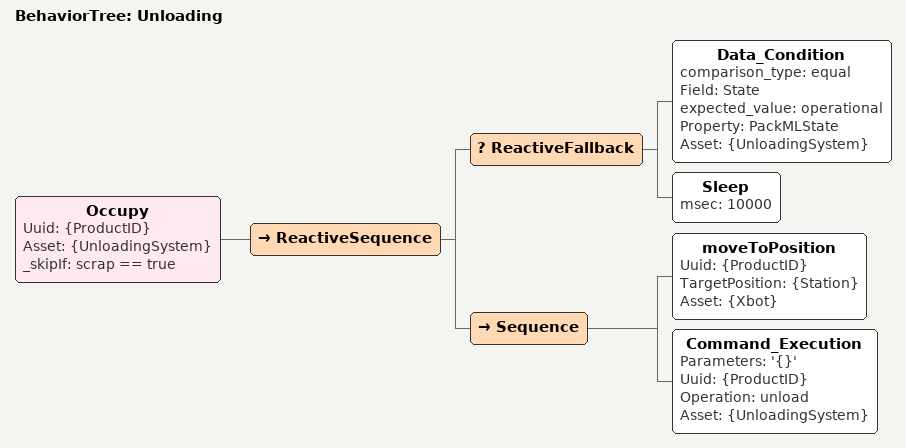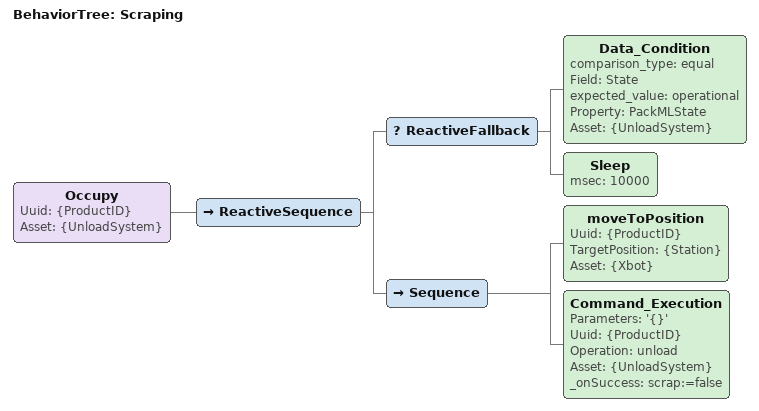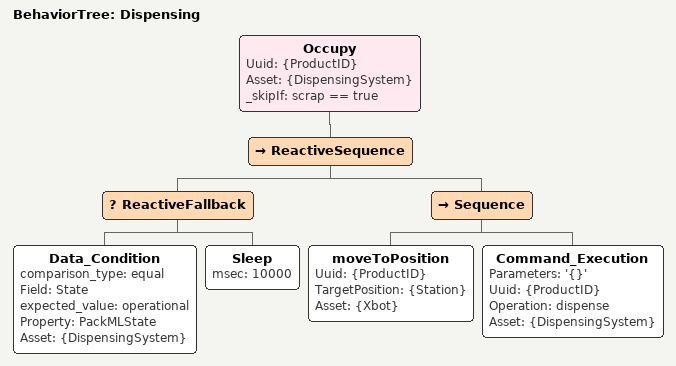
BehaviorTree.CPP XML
<BehaviorTree ID="Unloading">
  <Occupy Uuid="{ProductID}" Asset="{UnloadingSystem}" _skipIf="scrap == true">
    <ReactiveSequence>
      <ReactiveFallback>
        <Data_Condition comparison_type="equal" Field="State" expected_value="operational" Property="PackMLState" Asset="{UnloadingSystem}"/>
        <Sleep msec="10000"/>
      </ReactiveFallback>
      <Sequence>
        <moveToPosition Uuid="{ProductID}" TargetPosition="{Station}" Asset="{Xbot}"/>
        <Command_Execution Parameters="'{}'" Uuid="{ProductID}" Operation="unload" Asset="{UnloadingSystem}"/>
      </Sequence>
    </ReactiveSequence>
  </Occupy>
</BehaviorTree>

<BehaviorTree ID="Scraping">
  <Occupy Uuid="{ProductID}" Asset="{UnloadSystem}">
    <ReactiveSequence>
      <ReactiveFallback>
        <Data_Condition comparison_type="equal" Field="State" expected_value="operational" Property="PackMLState" Asset="{UnloadSystem}"/>
        <Sleep msec="10000"/>
      </ReactiveFallback>
      <Sequence>
        <moveToPosition Uuid="{ProductID}" TargetPosition="{Station}" Asset="{Xbot}"/>
        <Command_Execution Parameters="'{}'" Uuid="{ProductID}" Operation="unload" Asset="{UnloadSystem}" _onSuccess="scrap:=false"/>
      </Sequence>
    </ReactiveSequence>
  </Occupy>
</BehaviorTree>

<BehaviorTree ID="Dispensing">
  <Occupy Uuid="{ProductID}" Asset="{DispensingSystem}" _skipIf="scrap == true">
    <ReactiveSequence>
      <ReactiveFallback>
        <Data_Condition comparison_type="equal" Field="State" expected_value="operational" Property="PackMLState" Asset="{DispensingSystem}"/>
        <Sleep msec="10000"/>
      </ReactiveFallback>
      <Sequence>
        <moveToPosition Uuid="{ProductID}" TargetPosition="{Station}" Asset="{Xbot}"/>
        <Command_Execution Parameters="'{}'" Uuid="{ProductID}" Operation="dispense" Asset="{DispensingSystem}"/>
      </Sequence>
    </ReactiveSequence>
  </Occupy>
</BehaviorTree>
